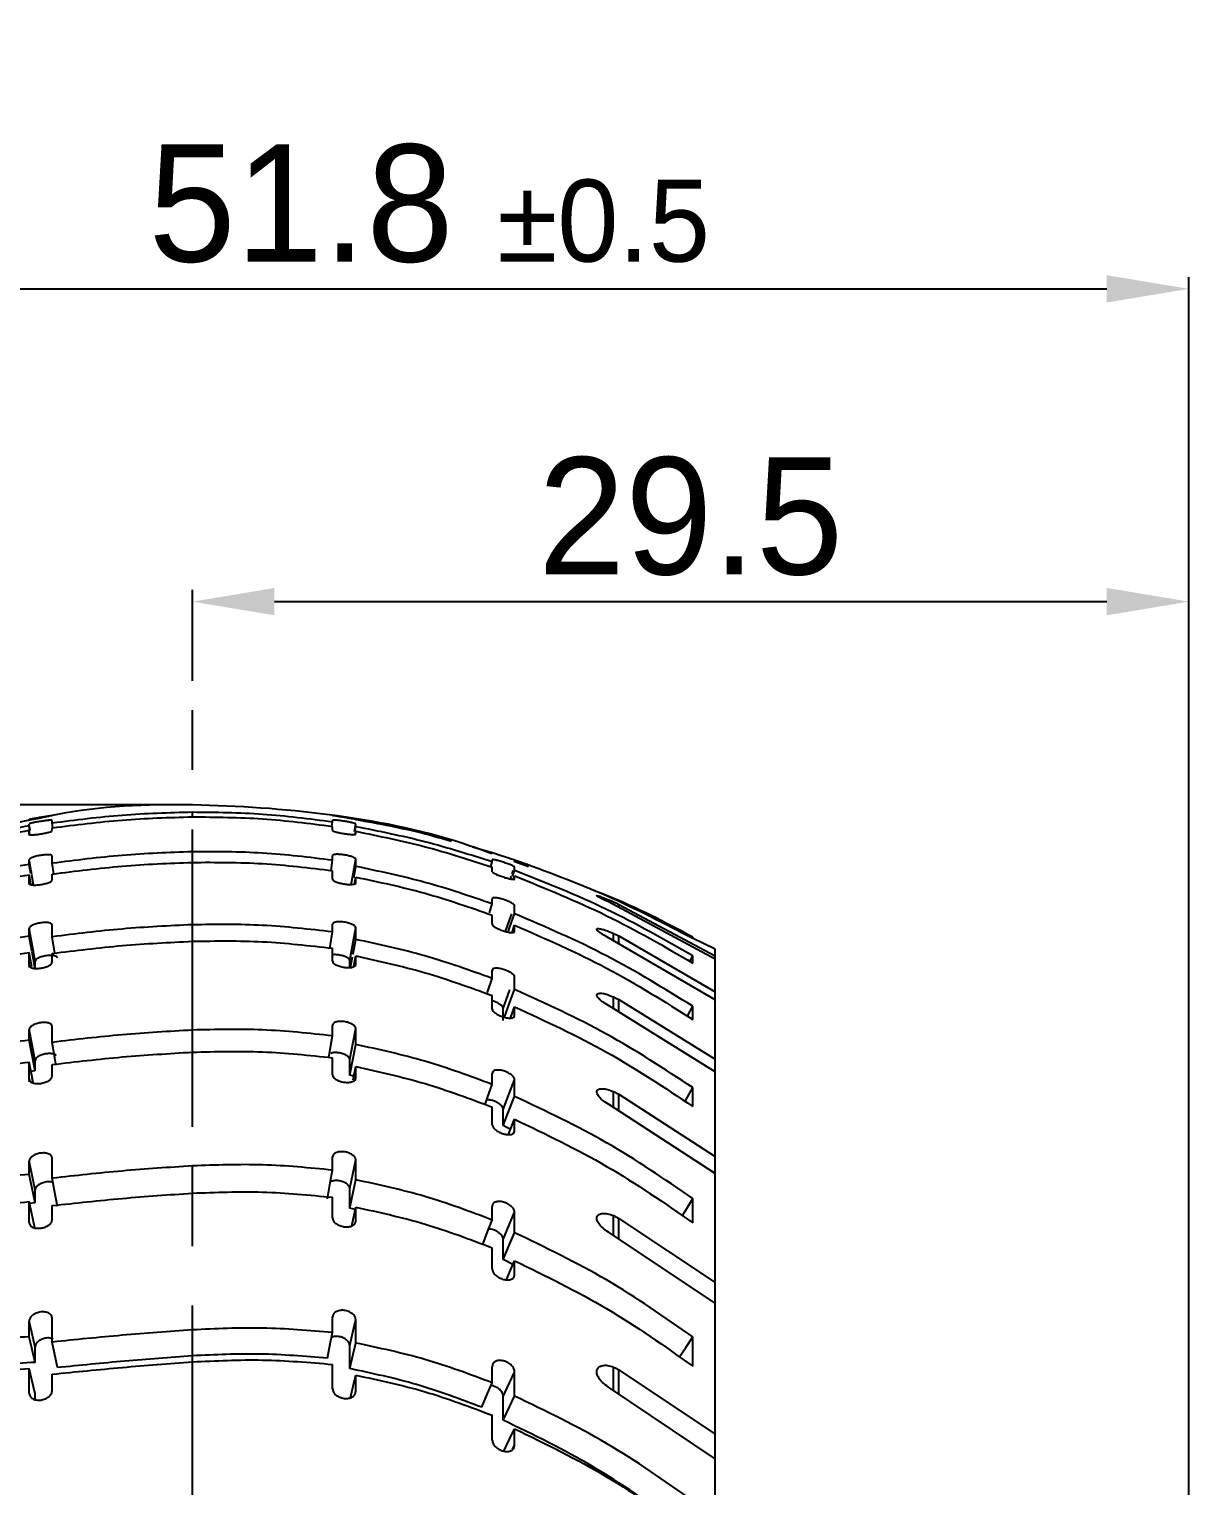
# Model space of a CAD drawing. Header units: millimetres. Extents: x 0 to 594, y 5 to 425.
# Drawn here: x 213.5 to 263, y 271.5 to 333.7 of the extents above; entities that cross this region are included whole.
import ezdxf

# ---------------------------------------------------------------- set-up
doc = ezdxf.new("R2010")
doc.units = ezdxf.units.MM
doc.header["$PDSIZE"] = -1
doc.linetypes.add('CENTERX2', pattern=[20.32, 12.7, -2.54, 2.54, -2.54])
doc.layers.add('중심선', color=1, linetype='CENTERX2')
doc.layers.add('치수', color=4, linetype='Continuous')
doc.styles.add('누리로봇 문자스타일_20230829', font='GOTHIC.TTF')
doc.dimstyles.new('A2기본 치수스타일', dxfattribs={"dimtxt": 4, "dimasz": 4, "dimexe": 0.5, "dimexo": 0.3, "dimgap": 1, "dimtad": 1, "dimtoh": 1, "dimdec": 1, "dimzin": 12, "dimdsep": 46, "dimtxsty": '누리로봇 문자스타일_20230829', "dimcen": 0.09, "dimclrd": 3, "dimclre": 3, "dimclrt": 3, "dimadec": 0, "dimazin": 3, "dimtm": 1e-09, "dimtfac": 1, "dimtdec": 1, "dimtofl": 0, "dimtmove": 0, "dimatfit": 3, "dimfxl": 1, "dimfrac": 2, "dimarcsym": 0})

# ---------------------------------------------------------------- blocks, each defined once
blk = doc.blocks.new('*D32')
at = {"layer": 'Defpoints', "color": 0}
for p in [(220.527, 300.572), (180.185, 129.273), (220.483, 129.273)]:
    blk.add_point(p, dxfattribs=at)
at = {"layer": '치수', "color": 3, "lineweight": -2}
for p, q in [((220.227, 300.572), (179.685, 300.572)), ((180.185, 297.072), (180.185, 132.773)), ((220.183, 129.273), (179.685, 129.273))]:
    blk.add_line(p, q, dxfattribs=at)
at = {"layer": '치수', "color": 3}
for points in [[(179.601, 297.072), (180.768, 297.072), (180.185, 300.572)], [(179.601, 132.773), (180.768, 132.773), (180.185, 129.273)]]:
    blk.add_solid(points, dxfattribs=at)
at = {"layer": '치수', "color": 3, "insert": (176.622, 214.922), "char_height": 5, "attachment_point": 5, "rotation": 90, "style": '누리로봇 문자스타일_20230829'}
blk.add_mtext('{\\fISOCPEUR|b0|i0|c0|p34;%%C}171', dxfattribs=at)
blk = doc.blocks.new('*D34')
at = {"layer": 'Defpoints', "color": 0}
for p in [(263, 322.593), (198.2, 294.422), (263, 239.622)]:
    blk.add_point(p, dxfattribs=at)
at = {"layer": '치수', "color": 3, "lineweight": -2}
for p, q in [((198.2, 294.722), (198.2, 323.093)), ((201.7, 322.593), (259.5, 322.593)), ((263, 239.922), (263, 323.093))]:
    blk.add_line(p, q, dxfattribs=at)
at = {"layer": '치수', "color": 3}
for points in [[(201.7, 323.176), (201.7, 322.01), (198.2, 322.593)], [(259.5, 323.176), (259.5, 322.01), (263, 322.593)]]:
    blk.add_solid(points, dxfattribs=at)
at = {"layer": '치수', "color": 3, "insert": (230.6, 326.219), "char_height": 5, "attachment_point": 5, "style": '누리로봇 문자스타일_20230829'}
blk.add_mtext('51.8 {\\H0.7x;%%P0.5}', dxfattribs=at)
blk = doc.blocks.new('*D35')
at = {"layer": 'Defpoints', "color": 0}
for p in [(263, 309.248), (220.5, 305.572), (263, 239.622)]:
    blk.add_point(p, dxfattribs=at)
at = {"layer": '치수', "color": 3, "lineweight": -2}
for p, q in [((220.5, 305.872), (220.5, 309.748)), ((263, 239.922), (263, 309.748)), ((224, 309.248), (259.5, 309.248))]:
    blk.add_line(p, q, dxfattribs=at)
at = {"layer": '치수', "color": 3}
for points in [[(224, 309.831), (224, 308.665), (220.5, 309.248)], [(259.5, 309.831), (259.5, 308.665), (263, 309.248)]]:
    blk.add_solid(points, dxfattribs=at)
at = {"layer": '치수', "color": 3, "insert": (241.75, 312.874), "char_height": 5, "attachment_point": 5, "style": '누리로봇 문자스타일_20230829'}
blk.add_mtext('29.5', dxfattribs=at)

msp = doc.modelspace()

# ---------------------------------------------------------------- linework, layer by layer
at = {"color": 8, "linetype": 'Continuous', "lineweight": 25}
for p, q in [((220.5, 300.066), (220.5, 300.26)), ((213.584, 299.478), (213.535, 299.758)), ((227.407, 299.434), (227.465, 299.765)), ((213.542, 299.285), (213.535, 299.32)), ((220.5, 298.124), (220.5, 298.576)), ((213.545, 297.17), (213.535, 297.225)), ((213.726, 297.159), (213.652, 297.58)), ((227.455, 297.195), (227.465, 297.25)), ((234.227, 297.378), (234.24, 297.413)), ((238.685, 296.197), (238.685, 296.331)), ((220.5, 294.759), (220.5, 295.461)), ((234.22, 295.126), (234.24, 295.181)), ((238.462, 294.782), (238.462, 295.093)), ((238.685, 294.652), (238.685, 294.984)), ((213.55, 293.643), (213.535, 293.723)), ((227.45, 293.682), (227.465, 293.76)), ((238.462, 291.881), (238.462, 292.381)), ((238.685, 291.743), (238.685, 292.268)), ((234.21, 291.496), (234.24, 291.576)), ((220.5, 290.027), (220.5, 290.968)), ((213.556, 288.766), (213.535, 288.871)), ((227.444, 288.818), (227.465, 288.921)), ((238.462, 287.664), (238.462, 288.343)), ((238.685, 287.519), (238.685, 288.229)), ((234.196, 286.55), (234.24, 286.66)), ((238.462, 282.201), (238.462, 283.05)), ((238.685, 282.053), (238.685, 282.935)), ((238.462, 275.588), (238.462, 276.59)), ((238.685, 275.439), (238.685, 276.478)), ((234.158, 273.081), (234.24, 273.249))]:
    msp.add_line(p, q, dxfattribs=at)
at = {"color": 7, "linetype": 'Continuous', "lineweight": 25}
for p, q in [((213.535, 299.97), (213.535, 299.947)), ((213.535, 299.681), (213.535, 299.758)), ((213.57, 299.482), (213.535, 299.681)), ((214.523, 299.795), (214.523, 299.915)), ((214.552, 299.598), (214.523, 299.795)), ((214.523, 299.477), (214.523, 299.595)), ((226.45, 299.663), (226.477, 299.846)), ((226.477, 299.846), (226.477, 299.922)), ((226.477, 299.489), (226.477, 299.66)), ((227.429, 299.439), (227.465, 299.647)), ((227.465, 299.97), (227.465, 299.956)), ((227.465, 299.647), (227.465, 299.765)), ((213.535, 299.32), (213.535, 299.492)), ((213.568, 299.305), (213.535, 299.492)), ((227.443, 299.322), (227.465, 299.449)), ((227.465, 299.332), (227.465, 299.449)), ((214.523, 298.083), (214.523, 298.397)), ((226.477, 298.212), (226.477, 298.417)), ((232.451, 298.78), (233.29, 298.547)), ((233.29, 298.545), (233.29, 298.549)), ((213.535, 298.038), (213.535, 298.244)), ((213.605, 297.642), (213.535, 298.038)), ((214.591, 297.632), (214.523, 298.083)), ((226.411, 297.774), (226.477, 298.212)), ((226.477, 297.403), (226.477, 297.767)), ((227.38, 297.475), (227.465, 297.952)), ((227.465, 297.952), (227.465, 298.264)), ((233.226, 297.939), (233.29, 298.141)), ((233.29, 298.141), (233.29, 298.234)), ((233.29, 297.723), (233.29, 297.92)), ((234.136, 297.63), (234.186, 297.776)), ((234.158, 297.542), (234.24, 297.781)), ((234.833, 297.938), (234.212, 298.158)), ((234.24, 298.238), (234.238, 298.234)), ((234.24, 298.234), (234.24, 298.238)), ((213.535, 297.225), (213.535, 297.591)), ((213.607, 297.189), (213.535, 297.591)), ((214.523, 297.378), (214.523, 297.625)), ((227.414, 297.213), (227.465, 297.496)), ((227.465, 297.25), (227.465, 297.496)), ((234.064, 297.418), (234.105, 297.538)), ((234.193, 297.411), (234.24, 297.548)), ((234.24, 297.413), (234.24, 297.548)), ((233.29, 296.351), (233.29, 296.573)), ((233.166, 295.972), (233.29, 296.351)), ((233.29, 295.483), (233.29, 295.873)), ((242.8, 294), (238.24, 296.435)), ((238.685, 296.331), (242.8, 294.143)), ((213.535, 294.972), (213.535, 295.305)), ((214.523, 294.949), (214.523, 295.451)), ((226.477, 295.153), (226.477, 295.484)), ((227.465, 294.836), (227.465, 295.337)), ((234.131, 295.134), (234.24, 295.444)), ((234.24, 295.181), (234.24, 295.444)), ((242.8, 292.255), (238.24, 294.911)), ((238.685, 294.984), (242.8, 292.598)), ((242.8, 294.422), (241.826, 294.896)), ((241.846, 294.886), (241.846, 294.932)), ((213.535, 293.723), (213.535, 294.275)), ((213.647, 293.668), (213.535, 294.275)), ((213.79, 293.581), (213.66, 294.289)), ((214.523, 293.869), (214.523, 294.24)), ((226.477, 293.907), (226.477, 294.457)), ((227.246, 293.642), (227.329, 294.097)), ((227.384, 293.697), (227.465, 294.13)), ((227.465, 293.76), (227.465, 294.13)), ((241.72, 293.899), (241.846, 294.137)), ((241.846, 293.83), (241.846, 294.137)), ((242.8, 294.143), (242.8, 294.422)), ((242.8, 294), (242.8, 294.143)), ((242.8, 292.598), (242.8, 294)), ((213.79, 293.581), (213.79, 293.908)), ((227.21, 293.638), (227.21, 293.94)), ((233.29, 293.169), (233.29, 293.516)), ((233.29, 291.865), (233.29, 292.441)), ((238.685, 292.268), (242.8, 289.723)), ((242.8, 292.255), (242.8, 292.598)), ((242.8, 289.723), (242.8, 292.255)), ((233.757, 291.376), (233.754, 291.893)), ((234.063, 291.482), (234.24, 291.963)), ((234.24, 291.576), (234.24, 291.963)), ((242.8, 289.186), (238.24, 292.019)), ((241.614, 291.561), (241.846, 291.985)), ((241.846, 291.423), (241.846, 291.985)), ((213.535, 290.537), (213.535, 290.99)), ((214.523, 290.445), (214.523, 291.128)), ((226.477, 290.721), (226.477, 291.172)), ((227.465, 290.353), (227.465, 291.035)), ((213.79, 289.223), (213.79, 289.668)), ((226.477, 289.058), (226.477, 289.786)), ((227.21, 289.042), (227.21, 289.712)), ((242.8, 289.186), (242.8, 289.723)), ((213.535, 288.871), (213.535, 289.601)), ((213.79, 289.223), (213.614, 289.202)), ((214.523, 289.009), (214.523, 289.498)), ((227.384, 289), (227.21, 289.042)), ((227.353, 288.843), (227.465, 289.409)), ((227.465, 288.921), (227.465, 289.409)), ((233.29, 288.647), (233.29, 289.114)), ((242.8, 285.568), (242.8, 289.186)), ((241.846, 287.708), (241.846, 288.516)), ((242.8, 284.847), (238.24, 287.808)), ((238.685, 288.229), (242.8, 285.568)), ((233.29, 286.931), (233.29, 287.682)), ((233.757, 286.89), (233.754, 287.583)), ((234.24, 286.66), (234.24, 287.163)), ((234.07, 286.732), (233.757, 286.891)), ((213.535, 284.808), (213.535, 285.374)), ((214.523, 284.649), (214.523, 285.5)), ((226.477, 284.992), (226.477, 285.556)), ((227.465, 284.58), (227.465, 285.429)), ((242.8, 284.847), (242.8, 285.568)), ((220.5, 283.943), (220.5, 285.174)), ((242.8, 280.204), (242.8, 284.847)), ((213.79, 283.594), (213.79, 284.149)), ((227.21, 283.369), (227.21, 284.204)), ((213.535, 282.755), (213.535, 283.649)), ((213.79, 283.594), (213.552, 283.572)), ((214.523, 282.881), (214.523, 283.48)), ((226.477, 282.942), (226.477, 283.834)), ((233.29, 282.864), (233.29, 283.442)), ((241.846, 282.747), (241.846, 283.787)), ((227.443, 283.312), (227.21, 283.369)), ((227.465, 282.815), (227.465, 283.413)), ((238.685, 282.935), (242.8, 280.204)), ((242.8, 279.312), (238.24, 282.35)), ((233.29, 280.765), (233.29, 281.679)), ((233.757, 281.173), (233.754, 282.03)), ((234.168, 280.961), (233.757, 281.174)), ((234.24, 280.516), (234.24, 281.128)), ((242.8, 279.312), (242.8, 280.204)), ((242.8, 273.724), (242.8, 279.312)), ((213.535, 277.884), (213.535, 278.552)), ((214.523, 277.659), (214.523, 278.665)), ((226.477, 278.064), (226.477, 278.731)), ((227.465, 277.614), (227.465, 278.618)), ((220.5, 277.069), (220.5, 278.177)), ((241.846, 276.625), (241.846, 277.879)), ((213.79, 276.789), (213.79, 277.446)), ((227.21, 276.525), (227.21, 277.511)), ((226.477, 275.661), (226.477, 276.704)), ((233.29, 275.919), (233.29, 276.598)), ((213.535, 275.478), (213.535, 276.522)), ((214.523, 275.591), (214.523, 276.289)), ((227.465, 275.548), (227.465, 276.245)), ((238.685, 276.478), (242.8, 273.724)), ((213.79, 275.207), (213.79, 275.451)), ((242.8, 272.675), (238.24, 275.738)), ((233.757, 274.323), (233.754, 275.329)), ((233.29, 273.472), (233.29, 274.533)), ((234.24, 273.249), (234.24, 273.959)), ((242.8, 272.675), (242.8, 273.724)), ((242.8, 266.237), (242.8, 272.675))]:
    msp.add_line(p, q, dxfattribs=at)
at = {"color": 8, "linetype": 'Continuous', "lineweight": 25, "flags": 128}
msp.add_lwpolyline([(227.275, 297.184), (227.353, 297.627), (227.465, 298.264)], dxfattribs=at)
at = {"color": 7, "linetype": 'Continuous', "lineweight": 25, "flags": 128}
for points in [[(233.855, 295.176), (234.024, 295.662), (234.117, 295.928)], [(233.965, 295.149), (234.027, 295.327), (234.24, 295.934)], [(213.79, 293.908), (213.647, 294.69), (213.535, 295.305)], [(227.21, 293.94), (227.353, 294.722), (227.465, 295.337)], [(213.655, 294.321), (213.647, 294.36), (213.535, 294.972)], [(214.633, 294.252), (214.619, 294.335), (214.523, 294.949)], [(226.373, 294.489), (226.381, 294.538), (226.477, 295.153)], [(227.348, 294.2), (227.353, 294.225), (227.465, 294.836)], [(233.069, 292.516), (233.091, 292.58), (233.29, 293.169)], [(233.754, 291.893), (234.024, 292.64), (234.044, 292.695)], [(233.808, 291.517), (234.027, 292.119), (234.24, 292.702)], [(213.79, 289.668), (213.647, 290.408), (213.535, 290.99)], [(227.21, 289.712), (227.353, 290.452), (227.465, 291.035)], [(213.79, 289.223), (213.647, 289.959), (213.535, 290.537)], [(214.678, 289.515), (214.619, 289.866), (214.523, 290.445)], [(226.324, 289.799), (226.381, 290.14), (226.477, 290.721)], [(227.21, 289.042), (227.353, 289.776), (227.465, 290.353)], [(213.71, 288.712), (213.647, 289.03), (213.535, 289.601)], [(232.982, 287.79), (233.091, 288.092), (233.29, 288.647)], [(233.754, 287.583), (234.024, 288.289), (234.237, 288.843)], [(241.506, 287.922), (241.538, 287.979), (241.846, 288.516)], [(233.757, 286.891), (234.027, 287.589), (234.24, 288.139)], [(233.984, 286.512), (234.027, 286.621), (234.24, 287.163)], [(213.79, 284.149), (213.647, 284.835), (213.535, 285.374)], [(227.21, 284.204), (227.353, 284.89), (227.465, 285.429)], [(213.79, 283.594), (213.647, 284.274), (213.535, 284.808)], [(226.258, 283.771), (226.381, 284.455), (226.477, 284.992)], [(214.742, 283.434), (214.619, 284.114), (214.523, 284.649)], [(227.21, 283.369), (227.353, 284.047), (227.465, 284.58)], [(213.773, 282.535), (213.647, 283.124), (213.535, 283.649)], [(241.391, 283.045), (241.538, 283.284), (241.846, 283.787)], [(227.294, 282.614), (227.353, 282.889), (227.465, 283.413)], [(232.884, 281.822), (233.091, 282.353), (233.29, 282.864)], [(233.754, 282.03), (234.024, 282.682), (234.237, 283.194)], [(233.757, 281.174), (234.027, 281.817), (234.24, 282.323)], [(233.892, 280.316), (234.027, 280.631), (234.24, 281.128)], [(213.79, 277.446), (213.647, 278.065), (213.535, 278.552)], [(227.21, 277.511), (227.353, 278.131), (227.465, 278.618)], [(213.79, 276.789), (213.647, 277.402), (213.535, 277.884)], [(226.258, 276.964), (226.381, 277.58), (226.477, 278.064)], [(241.265, 277.013), (241.538, 277.42), (241.846, 277.879)], [(214.742, 276.567), (214.619, 277.179), (214.523, 277.659)], [(227.21, 276.525), (227.353, 277.135), (227.465, 277.614)], [(213.79, 275.451), (213.647, 276.051), (213.535, 276.522)], [(227.236, 275.287), (227.353, 275.776), (227.465, 276.245)], [(233.754, 275.329), (234.024, 275.916), (234.237, 276.377)], [(232.837, 274.876), (233.091, 275.46), (233.29, 275.919)], [(233.757, 274.323), (234.027, 274.9), (234.24, 275.353)], [(233.781, 273.003), (234.027, 273.516), (234.24, 273.959)]]:
    msp.add_lwpolyline(points, dxfattribs=at)
at = {"color": 7, "linetype": 'Continuous', "lineweight": 25}
for points, knots in [([(233.27, 298.49), (232.861, 298.64), (230.622, 299.456), (226.333, 300.267), (220.513, 300.674), (216.363, 300.53), (214.25, 300.063), (214.04, 300.016)], [0, 0, 0, 0, 0.067021, 0.366885, 0.666858, 0.966831, 1, 1, 1, 1]), ([(220.5, 300.26), (219.502, 300.234), (217.505, 300.181), (215.517, 299.924), (214.523, 299.795)], [0, 0, 0, 0, 0.499999, 1, 1, 1, 1]), ([(226.477, 299.846), (225.483, 299.973), (223.495, 300.227), (221.498, 300.249), (220.5, 300.26)], [0, 0, 0, 0, 0.5000011, 1, 1, 1, 1]), ([(214.04, 300.016), (212.34, 299.689), (208.727, 298.992), (204.948, 297.722), (202.953, 296.737), (202.704, 296.614)], [0, 0, 0, 0, 0.43767, 0.929818, 1, 1, 1, 1]), ([(213.535, 299.681), (212.542, 299.501), (210.555, 299.141), (208.659, 298.609), (207.71, 298.343)], [0, 0, 0, 0, 0.499992, 1, 1, 1, 1]), ([(213.535, 299.97), (213.543, 299.972), (213.558, 299.975), (213.672, 299.995), (213.835, 300.023), (214.029, 300.054), (214.223, 300.085), (214.386, 300.11), (214.5, 300.126), (214.515, 300.128), (214.523, 300.128)], [0, 0, 0, 0, 0.1251959, 0.2499715, 0.3749789, 0.4999801, 0.6249717, 0.7499994, 0.8750485, 1, 1, 1, 1]), ([(214.523, 299.915), (214.515, 299.918), (214.5, 299.925), (214.387, 299.92), (214.225, 299.902), (214.031, 299.875), (213.836, 299.841), (213.672, 299.806), (213.558, 299.775), (213.543, 299.764), (213.535, 299.758)], [0, 0, 0, 0, 0.125159, 0.249993, 0.374987, 0.500049, 0.625129, 0.750034, 0.87501, 1, 1, 1, 1]), ([(214.523, 299.595), (215.517, 299.723), (217.505, 299.981), (219.502, 300.038), (220.5, 300.066)], [0, 0, 0, 0, 0.500001, 1, 1, 1, 1]), ([(220.5, 300.066), (221.498, 300.057), (223.495, 300.039), (225.483, 299.786), (226.477, 299.66)], [0, 0, 0, 0, 0.499999, 1, 1, 1, 1]), ([(226.477, 300.128), (226.485, 300.127), (226.5, 300.126), (226.614, 300.109), (226.777, 300.085), (226.971, 300.054), (227.165, 300.023), (227.328, 299.995), (227.442, 299.975), (227.457, 299.971), (227.465, 299.97)], [0, 0, 0, 0, 0.1251867, 0.249968, 0.3749671, 0.4999873, 0.6250047, 0.749998, 0.875036, 1, 1, 1, 1]), ([(227.465, 299.765), (227.457, 299.771), (227.442, 299.782), (227.328, 299.813), (227.163, 299.847), (226.969, 299.881), (226.775, 299.909), (226.613, 299.926), (226.499, 299.932), (226.485, 299.925), (226.477, 299.922)], [0, 0, 0, 0, 0.125228, 0.249942, 0.37494, 0.499918, 0.624855, 0.749966, 0.875073, 1, 1, 1, 1]), ([(227.465, 299.956), (228.46, 299.775), (229.848, 299.522), (231.176, 299.139), (231.552, 299.03)], [0, 0, 0, 0, 0.717127, 1, 1, 1, 1]), ([(233.29, 298.141), (232.34, 298.445), (230.44, 299.053), (228.456, 299.449), (227.465, 299.647)], [0, 0, 0, 0, 0.500007, 1, 1, 1, 1]), ([(207.71, 298.179), (208.659, 298.44), (210.557, 298.961), (212.543, 299.315), (213.535, 299.492)], [0, 0, 0, 0, 0.5000077, 1, 1, 1, 1]), ([(213.535, 299.32), (213.543, 299.313), (213.558, 299.299), (213.672, 299.297), (213.835, 299.31), (214.029, 299.336), (214.223, 299.372), (214.386, 299.411), (214.5, 299.449), (214.515, 299.467), (214.523, 299.477)], [0, 0, 0, 0, 0.125197, 0.24997, 0.374979, 0.49998, 0.62497, 0.749998, 0.875048, 1, 1, 1, 1]), ([(226.477, 299.489), (226.485, 299.48), (226.5, 299.462), (226.614, 299.424), (226.777, 299.385), (226.971, 299.349), (227.165, 299.323), (227.328, 299.31), (227.442, 299.312), (227.457, 299.325), (227.465, 299.332)], [0, 0, 0, 0, 0.125189, 0.24997, 0.374969, 0.499989, 0.625006, 0.75, 0.875036, 1, 1, 1, 1]), ([(227.465, 299.449), (228.457, 299.248), (230.441, 298.847), (232.34, 298.229), (233.29, 297.92)], [0, 0, 0, 0, 0.499993, 1, 1, 1, 1]), ([(214.523, 298.397), (214.515, 298.409), (214.5, 298.433), (214.387, 298.45), (214.225, 298.447), (214.031, 298.425), (213.836, 298.387), (213.672, 298.339), (213.558, 298.287), (213.543, 298.258), (213.535, 298.244)], [0, 0, 0, 0, 0.125161, 0.24999, 0.374986, 0.500047, 0.625127, 0.750033, 0.875009, 1, 1, 1, 1]), ([(220.5, 298.576), (219.502, 298.539), (217.505, 298.465), (215.517, 298.21), (214.523, 298.083)], [0, 0, 0, 0, 0.499999, 1, 1, 1, 1]), ([(226.477, 298.212), (225.483, 298.334), (223.495, 298.579), (221.498, 298.577), (220.5, 298.576)], [0, 0, 0, 0, 0.500001, 1, 1, 1, 1]), ([(227.465, 298.264), (227.457, 298.278), (227.442, 298.307), (227.328, 298.359), (227.163, 298.407), (226.969, 298.445), (226.775, 298.467), (226.613, 298.469), (226.499, 298.453), (226.485, 298.429), (226.477, 298.417)], [0, 0, 0, 0, 0.125229, 0.249941, 0.374938, 0.499916, 0.624852, 0.749963, 0.87507, 1, 1, 1, 1]), ([(233.29, 298.545), (233.297, 298.542), (233.311, 298.536), (233.421, 298.499), (233.577, 298.447), (233.764, 298.386), (233.951, 298.325), (234.108, 298.274), (234.218, 298.239), (234.232, 298.235), (234.24, 298.234)], [0, 0, 0, 0, 0.125164, 0.249986, 0.37498, 0.500034, 0.625108, 0.750022, 0.875009, 1, 1, 1, 1]), ([(213.535, 298.038), (212.542, 297.877), (210.555, 297.555), (208.659, 297.094), (207.71, 296.864)], [0, 0, 0, 0, 0.499992, 1, 1, 1, 1]), ([(214.523, 297.625), (215.517, 297.752), (217.505, 298.007), (219.502, 298.085), (220.5, 298.124)], [0, 0, 0, 0, 0.500001, 1, 1, 1, 1]), ([(220.5, 298.124), (221.498, 298.127), (223.495, 298.133), (225.483, 297.889), (226.477, 297.767)], [0, 0, 0, 0, 0.499999, 1, 1, 1, 1]), ([(233.29, 296.351), (232.34, 296.677), (230.44, 297.329), (228.456, 297.744), (227.465, 297.952)], [0, 0, 0, 0, 0.500007, 1, 1, 1, 1]), ([(234.237, 297.925), (234.234, 297.932), (234.228, 297.946), (234.121, 297.997), (233.957, 298.061), (233.761, 298.129), (233.565, 298.189), (233.405, 298.23), (233.298, 298.249), (233.292, 298.239), (233.29, 298.234)], [0, 0, 0, 0, 0.1252305, 0.2499332, 0.3749377, 0.4998792, 0.6247728, 0.7499463, 0.8749857, 1, 1, 1, 1]), ([(233.29, 297.723), (233.297, 297.711), (233.311, 297.688), (233.421, 297.63), (233.577, 297.564), (233.764, 297.498), (233.951, 297.442), (234.108, 297.406), (234.218, 297.393), (234.232, 297.406), (234.24, 297.413)], [0, 0, 0, 0, 0.1251641, 0.2499861, 0.3749811, 0.500035, 0.6251095, 0.7500239, 0.8750115, 1, 1, 1, 1]), ([(234.24, 297.781), (234.239, 297.809), (234.238, 297.861), (234.237, 297.905), (234.237, 297.925)], [0, 0, 0, 0, 0.559997, 1, 1, 1, 1]), ([(234.24, 298.237), (235.569, 297.75), (238.228, 296.775), (240.64, 295.516), (241.846, 294.886)], [0, 0, 0, 0, 0.499982, 1, 1, 1, 1]), ([(241.846, 294.137), (240.639, 294.823), (238.225, 296.195), (235.568, 297.252), (234.24, 297.781)], [0, 0, 0, 0, 0.500017, 1, 1, 1, 1]), ([(207.71, 296.442), (208.659, 296.666), (210.557, 297.116), (212.543, 297.432), (213.535, 297.591)], [0, 0, 0, 0, 0.500008, 1, 1, 1, 1]), ([(213.535, 297.225), (213.543, 297.21), (213.558, 297.179), (213.672, 297.156), (213.835, 297.154), (214.029, 297.174), (214.223, 297.214), (214.386, 297.266), (214.5, 297.326), (214.515, 297.361), (214.523, 297.378)], [0, 0, 0, 0, 0.1251961, 0.2499709, 0.3749776, 0.4999791, 0.6249702, 0.7499981, 0.8750466, 1, 1, 1, 1]), ([(226.477, 297.403), (226.485, 297.386), (226.5, 297.351), (226.614, 297.292), (226.777, 297.239), (226.971, 297.2), (227.165, 297.179), (227.328, 297.181), (227.442, 297.205), (227.457, 297.235), (227.465, 297.25)], [0, 0, 0, 0, 0.125186, 0.249967, 0.374966, 0.499986, 0.625003, 0.749997, 0.875035, 1, 1, 1, 1]), ([(227.465, 297.496), (228.457, 297.286), (230.441, 296.865), (232.34, 296.204), (233.29, 295.873)], [0, 0, 0, 0, 0.499993, 1, 1, 1, 1]), ([(234.24, 297.548), (235.569, 297.008), (238.228, 295.93), (240.64, 294.53), (241.846, 293.83)], [0, 0, 0, 0, 0.499982, 1, 1, 1, 1]), ([(234.237, 296.272), (234.234, 296.288), (234.228, 296.32), (234.121, 296.394), (233.957, 296.473), (233.761, 296.544), (233.565, 296.597), (233.405, 296.621), (233.298, 296.616), (233.292, 296.587), (233.29, 296.573)], [0, 0, 0, 0, 0.125233, 0.249934, 0.374938, 0.499879, 0.624771, 0.749944, 0.874981, 1, 1, 1, 1]), ([(241.846, 294.932), (240.654, 295.565), (239.294, 296.287), (237.796, 296.851), (237.61, 296.921)], [0, 0, 0, 0, 0.876394, 1, 1, 1, 1]), ([(238.24, 296.435), (238.15, 296.477), (238.005, 296.545), (237.846, 296.632), (237.753, 296.686), (237.743, 296.707), (237.78, 296.702), (237.832, 296.687), (237.906, 296.663), (238.024, 296.619), (238.212, 296.543), (238.375, 296.472), (238.462, 296.433)], [0, 0, 0, 0, 0.155041, 0.249329, 0.381928, 0.498572, 0.561181, 0.623565, 0.686223, 0.749654, 0.865576, 1, 1, 1, 1]), ([(234.24, 295.934), (234.239, 295.999), (234.238, 296.115), (234.237, 296.224), (234.237, 296.272)], [0, 0, 0, 0, 0.5599981, 1, 1, 1, 1]), ([(241.846, 291.985), (240.639, 292.73), (238.225, 294.221), (235.568, 295.363), (234.24, 295.934)], [0, 0, 0, 0, 0.500017, 1, 1, 1, 1]), ([(238.462, 296.433), (238.505, 296.414), (238.581, 296.38), (238.653, 296.346), (238.685, 296.331)], [0, 0, 0, 0, 0.558585, 1, 1, 1, 1]), ([(214.523, 295.451), (214.515, 295.472), (214.5, 295.512), (214.387, 295.55), (214.225, 295.563), (214.031, 295.547), (213.836, 295.506), (213.672, 295.445), (213.558, 295.372), (213.543, 295.327), (213.535, 295.305)], [0, 0, 0, 0, 0.1251602, 0.249992, 0.3749858, 0.5000483, 0.6251284, 0.7500354, 0.8750104, 1, 1, 1, 1]), ([(220.5, 295.461), (219.502, 295.414), (217.505, 295.318), (215.517, 295.072), (214.523, 294.949)], [0, 0, 0, 0, 0.499999, 1, 1, 1, 1]), ([(226.477, 295.153), (225.483, 295.268), (223.495, 295.499), (221.498, 295.474), (220.5, 295.461)], [0, 0, 0, 0, 0.5000011, 1, 1, 1, 1]), ([(227.465, 295.337), (227.457, 295.36), (227.442, 295.405), (227.328, 295.477), (227.163, 295.538), (226.969, 295.579), (226.775, 295.595), (226.613, 295.582), (226.499, 295.545), (226.485, 295.504), (226.477, 295.484)], [0, 0, 0, 0, 0.12523, 0.249942, 0.374941, 0.499917, 0.624855, 0.749967, 0.875071, 1, 1, 1, 1]), ([(233.29, 295.483), (233.297, 295.463), (233.311, 295.424), (233.421, 295.345), (233.577, 295.266), (233.764, 295.196), (233.951, 295.147), (234.108, 295.126), (234.218, 295.136), (234.232, 295.166), (234.24, 295.181)], [0, 0, 0, 0, 0.1251633, 0.2499853, 0.3749785, 0.5000326, 0.6251064, 0.7500201, 0.8750078, 1, 1, 1, 1]), ([(234.24, 295.444), (235.569, 294.862), (238.228, 293.699), (240.64, 292.182), (241.846, 291.423)], [0, 0, 0, 0, 0.499982, 1, 1, 1, 1]), ([(238.24, 294.911), (238.15, 294.96), (238.005, 295.037), (237.846, 295.15), (237.753, 295.232), (237.743, 295.282), (237.78, 295.299), (237.832, 295.301), (237.906, 295.29), (238.024, 295.262), (238.212, 295.2), (238.375, 295.13), (238.462, 295.093)], [0, 0, 0, 0, 0.155041, 0.249328, 0.381927, 0.498573, 0.561182, 0.623565, 0.686223, 0.749654, 0.865577, 1, 1, 1, 1]), ([(213.535, 294.972), (212.542, 294.833), (210.555, 294.554), (208.659, 294.174), (207.71, 293.983)], [0, 0, 0, 0, 0.4999919, 1, 1, 1, 1]), ([(214.523, 294.24), (215.517, 294.363), (217.505, 294.61), (219.502, 294.709), (220.5, 294.759)], [0, 0, 0, 0, 0.500001, 1, 1, 1, 1]), ([(220.5, 294.759), (221.498, 294.773), (223.495, 294.803), (225.483, 294.572), (226.477, 294.457)], [0, 0, 0, 0, 0.499999, 1, 1, 1, 1]), ([(233.29, 293.169), (232.34, 293.511), (230.44, 294.196), (228.456, 294.623), (227.465, 294.836)], [0, 0, 0, 0, 0.500007, 1, 1, 1, 1]), ([(238.462, 295.093), (238.505, 295.073), (238.581, 295.038), (238.653, 295.001), (238.685, 294.984)], [0, 0, 0, 0, 0.558584, 1, 1, 1, 1]), ([(207.71, 293.309), (208.659, 293.494), (210.557, 293.864), (212.543, 294.138), (213.535, 294.275)], [0, 0, 0, 0, 0.500008, 1, 1, 1, 1]), ([(214.742, 294.049), (214.735, 294.069), (214.721, 294.109), (214.612, 294.146), (214.455, 294.159), (214.299, 294.147), (214.174, 294.124), (214.054, 294.094), (213.921, 294.044), (213.812, 293.974), (213.797, 293.93), (213.79, 293.908)], [0, 0, 0, 0, 0.126163, 0.251369, 0.375844, 0.499743, 0.562285, 0.624276, 0.748649, 0.873998, 1, 1, 1, 1]), ([(227.21, 293.94), (227.203, 293.962), (227.188, 294.006), (227.096, 294.065), (226.999, 294.106), (226.916, 294.133), (226.826, 294.156), (226.702, 294.178), (226.583, 294.191), (226.517, 294.184), (226.5, 294.182)], [0, 0, 0, 0, 0.189804, 0.377872, 0.472466, 0.565942, 0.659178, 0.753021, 0.939119, 1, 1, 1, 1]), ([(227.465, 294.13), (228.457, 293.914), (230.441, 293.482), (232.34, 292.788), (233.29, 292.441)], [0, 0, 0, 0, 0.499993, 1, 1, 1, 1]), ([(213.535, 293.723), (213.543, 293.699), (213.558, 293.652), (213.672, 293.607), (213.835, 293.59), (214.029, 293.604), (214.223, 293.648), (214.386, 293.713), (214.5, 293.792), (214.515, 293.843), (214.523, 293.869)], [0, 0, 0, 0, 0.125197, 0.249971, 0.374979, 0.49998, 0.624971, 0.749997, 0.875045, 1, 1, 1, 1]), ([(226.477, 293.907), (226.485, 293.881), (226.5, 293.83), (226.614, 293.751), (226.777, 293.686), (226.971, 293.642), (227.165, 293.628), (227.328, 293.645), (227.442, 293.69), (227.457, 293.737), (227.465, 293.76)], [0, 0, 0, 0, 0.125187, 0.249967, 0.374967, 0.499987, 0.625004, 0.749999, 0.875034, 1, 1, 1, 1]), ([(234.237, 293.228), (234.234, 293.252), (234.228, 293.301), (234.121, 293.397), (233.957, 293.488), (233.761, 293.563), (233.565, 293.607), (233.405, 293.614), (233.298, 293.584), (233.292, 293.539), (233.29, 293.516)], [0, 0, 0, 0, 0.125232, 0.249934, 0.374938, 0.499879, 0.624772, 0.749944, 0.874982, 1, 1, 1, 1]), ([(234.24, 292.702), (234.239, 292.802), (234.238, 292.98), (234.237, 293.152), (234.237, 293.228)], [0, 0, 0, 0, 0.559999, 1, 1, 1, 1]), ([(233.754, 291.893), (233.755, 291.904), (233.756, 291.927), (233.733, 291.968), (233.693, 292.012), (233.635, 292.058), (233.563, 292.103), (233.48, 292.146), (233.389, 292.183), (233.324, 292.207), (233.291, 292.216), (233.29, 292.216)], [0, 0, 0, 0, 0.126341, 0.250894, 0.374915, 0.499905, 0.62473, 0.74803, 0.871039, 0.994911, 1, 1, 1, 1]), ([(241.846, 288.516), (240.639, 289.307), (238.225, 290.889), (235.568, 292.098), (234.24, 292.702)], [0, 0, 0, 0, 0.500017, 1, 1, 1, 1]), ([(238.24, 292.019), (238.15, 292.073), (238.005, 292.158), (237.846, 292.295), (237.753, 292.405), (237.743, 292.483), (237.78, 292.521), (237.832, 292.538), (237.906, 292.543), (238.024, 292.53), (238.212, 292.484), (238.375, 292.417), (238.462, 292.381)], [0, 0, 0, 0, 0.15504, 0.249327, 0.381927, 0.498572, 0.561182, 0.623564, 0.686224, 0.749654, 0.865577, 1, 1, 1, 1]), ([(238.462, 292.381), (238.505, 292.361), (238.581, 292.326), (238.653, 292.286), (238.685, 292.268)], [0, 0, 0, 0, 0.558583, 1, 1, 1, 1]), ([(233.29, 291.865), (233.297, 291.838), (233.311, 291.782), (233.421, 291.684), (233.577, 291.594), (233.764, 291.521), (233.951, 291.479), (234.108, 291.475), (234.218, 291.506), (234.232, 291.553), (234.24, 291.576)], [0, 0, 0, 0, 0.125161, 0.249984, 0.374979, 0.500034, 0.625109, 0.750021, 0.875009, 1, 1, 1, 1]), ([(234.24, 291.963), (235.569, 291.348), (238.228, 290.12), (240.64, 288.512), (241.846, 287.708)], [0, 0, 0, 0, 0.499982, 1, 1, 1, 1]), ([(214.523, 291.128), (214.515, 291.156), (214.5, 291.212), (214.387, 291.271), (214.225, 291.299), (214.031, 291.29), (213.836, 291.245), (213.672, 291.172), (213.558, 291.081), (213.543, 291.02), (213.535, 290.99)], [0, 0, 0, 0, 0.125162, 0.249993, 0.374986, 0.500048, 0.625128, 0.750034, 0.87501, 1, 1, 1, 1]), ([(220.5, 290.968), (219.502, 290.911), (217.505, 290.796), (215.517, 290.562), (214.523, 290.445)], [0, 0, 0, 0, 0.4999991, 1, 1, 1, 1]), ([(226.477, 290.721), (225.483, 290.828), (223.495, 291.041), (221.498, 290.992), (220.5, 290.968)], [0, 0, 0, 0, 0.500001, 1, 1, 1, 1]), ([(227.465, 291.035), (227.457, 291.065), (227.442, 291.126), (227.328, 291.217), (227.163, 291.29), (226.969, 291.334), (226.775, 291.343), (226.613, 291.316), (226.499, 291.257), (226.485, 291.2), (226.477, 291.172)], [0, 0, 0, 0, 0.125228, 0.24994, 0.374939, 0.499916, 0.624855, 0.749966, 0.87507, 1, 1, 1, 1]), ([(213.535, 290.537), (212.542, 290.422), (210.555, 290.191), (208.659, 289.897), (207.71, 289.75)], [0, 0, 0, 0, 0.4999923, 1, 1, 1, 1]), ([(233.29, 288.647), (232.34, 289), (230.44, 289.706), (228.456, 290.138), (227.465, 290.353)], [0, 0, 0, 0, 0.500007, 1, 1, 1, 1]), ([(214.698, 289.884), (214.67, 289.903), (214.612, 289.944), (214.454, 289.969), (214.299, 289.963), (214.174, 289.94), (214.054, 289.906), (213.921, 289.846), (213.812, 289.757), (213.797, 289.698), (213.79, 289.668)], [0, 0, 0, 0, 0.134429, 0.278347, 0.4216, 0.493912, 0.565587, 0.709386, 0.854319, 1, 1, 1, 1]), ([(214.523, 289.498), (215.517, 289.615), (217.505, 289.85), (219.502, 289.968), (220.5, 290.027)], [0, 0, 0, 0, 0.500001, 1, 1, 1, 1]), ([(220.5, 290.027), (221.498, 290.053), (223.495, 290.106), (225.483, 289.893), (226.477, 289.786)], [0, 0, 0, 0, 0.499999, 1, 1, 1, 1]), ([(227.21, 289.712), (227.203, 289.741), (227.188, 289.801), (227.096, 289.875), (226.999, 289.926), (226.916, 289.958), (226.826, 289.983), (226.702, 290.006), (226.543, 290.014), (226.445, 289.992), (226.397, 289.98)], [0, 0, 0, 0, 0.168499, 0.335458, 0.419431, 0.502416, 0.585186, 0.668495, 0.833704, 1, 1, 1, 1]), ([(207.71, 288.835), (208.659, 288.977), (210.557, 289.262), (212.543, 289.488), (213.535, 289.601)], [0, 0, 0, 0, 0.500008, 1, 1, 1, 1]), ([(226.477, 289.058), (226.485, 289.025), (226.5, 288.959), (226.614, 288.861), (226.777, 288.784), (226.971, 288.738), (227.165, 288.73), (227.328, 288.762), (227.442, 288.827), (227.457, 288.89), (227.465, 288.921)], [0, 0, 0, 0, 0.125187, 0.249968, 0.374967, 0.499987, 0.625005, 0.749998, 0.875036, 1, 1, 1, 1]), ([(227.465, 289.409), (228.457, 289.191), (230.441, 288.754), (232.34, 288.04), (233.29, 287.682)], [0, 0, 0, 0, 0.499993, 1, 1, 1, 1]), ([(234.237, 288.843), (234.234, 288.876), (234.228, 288.942), (234.121, 289.057), (233.957, 289.16), (233.761, 289.236), (233.565, 289.271), (233.405, 289.26), (233.298, 289.207), (233.292, 289.145), (233.29, 289.114)], [0, 0, 0, 0, 0.125234, 0.249936, 0.37494, 0.499881, 0.624773, 0.749948, 0.874983, 1, 1, 1, 1]), ([(213.535, 288.871), (213.543, 288.84), (213.558, 288.778), (213.672, 288.712), (213.835, 288.68), (214.029, 288.688), (214.223, 288.734), (214.386, 288.811), (214.5, 288.909), (214.515, 288.976), (214.523, 289.009)], [0, 0, 0, 0, 0.125196, 0.24997, 0.374978, 0.499979, 0.62497, 0.749998, 0.875045, 1, 1, 1, 1]), ([(234.24, 288.139), (234.239, 288.272), (234.238, 288.51), (234.237, 288.741), (234.237, 288.843)], [0, 0, 0, 0, 0.559998, 1, 1, 1, 1]), ([(238.24, 287.808), (238.15, 287.866), (238.005, 287.958), (237.846, 288.116), (237.753, 288.251), (237.743, 288.356), (237.78, 288.415), (237.832, 288.448), (237.906, 288.467), (238.024, 288.471), (238.212, 288.44), (238.375, 288.377), (238.462, 288.343)], [0, 0, 0, 0, 0.1550411, 0.2493285, 0.3819268, 0.4985727, 0.5611825, 0.6235639, 0.6862234, 0.749653, 0.8655768, 1, 1, 1, 1]), ([(233.754, 287.583), (233.755, 287.599), (233.756, 287.63), (233.733, 287.682), (233.693, 287.736), (233.635, 287.791), (233.563, 287.843), (233.48, 287.89), (233.389, 287.93), (233.293, 287.962), (233.199, 287.984), (233.117, 287.995), (233.073, 287.994), (233.055, 287.993)], [0, 0, 0, 0, 0.095376, 0.189392, 0.283014, 0.377363, 0.471589, 0.564664, 0.657518, 0.751027, 0.844491, 0.937303, 1, 1, 1, 1]), ([(241.846, 283.787), (240.639, 284.61), (238.225, 286.258), (235.568, 287.512), (234.24, 288.139)], [0, 0, 0, 0, 0.500017, 1, 1, 1, 1]), ([(238.462, 288.343), (238.505, 288.324), (238.581, 288.289), (238.653, 288.247), (238.685, 288.229)], [0, 0, 0, 0, 0.558574, 1, 1, 1, 1]), ([(234.24, 287.163), (235.569, 286.527), (238.228, 285.254), (240.64, 283.583), (241.846, 282.747)], [0, 0, 0, 0, 0.499982, 1, 1, 1, 1]), ([(233.29, 286.931), (233.297, 286.896), (233.311, 286.825), (233.421, 286.71), (233.577, 286.609), (233.764, 286.536), (233.951, 286.502), (234.108, 286.513), (234.218, 286.566), (234.232, 286.629), (234.24, 286.66)], [0, 0, 0, 0, 0.125161, 0.249985, 0.374979, 0.500033, 0.625109, 0.750021, 0.875008, 1, 1, 1, 1]), ([(214.523, 285.5), (214.515, 285.536), (214.5, 285.607), (214.387, 285.686), (214.225, 285.728), (214.031, 285.726), (213.836, 285.679), (213.672, 285.595), (213.558, 285.487), (213.543, 285.411), (213.535, 285.374)], [0, 0, 0, 0, 0.125161, 0.249994, 0.374987, 0.500049, 0.625129, 0.750034, 0.875009, 1, 1, 1, 1]), ([(227.465, 285.429), (227.457, 285.467), (227.442, 285.542), (227.328, 285.651), (227.163, 285.735), (226.969, 285.781), (226.775, 285.783), (226.613, 285.742), (226.499, 285.663), (226.485, 285.592), (226.477, 285.556)], [0, 0, 0, 0, 0.125227, 0.24994, 0.374938, 0.499916, 0.624853, 0.749965, 0.875071, 1, 1, 1, 1]), ([(213.535, 284.808), (212.542, 284.719), (210.555, 284.54), (208.659, 284.337), (207.71, 284.235)], [0, 0, 0, 0, 0.499992, 1, 1, 1, 1]), ([(220.5, 285.174), (219.502, 285.108), (217.505, 284.976), (215.517, 284.758), (214.523, 284.649)], [0, 0, 0, 0, 0.499999, 1, 1, 1, 1]), ([(226.477, 284.992), (225.483, 285.088), (223.495, 285.281), (221.498, 285.209), (220.5, 285.174)], [0, 0, 0, 0, 0.500001, 1, 1, 1, 1]), ([(214.557, 284.46), (214.523, 284.471), (214.439, 284.498), (214.298, 284.494), (214.174, 284.471), (214.054, 284.435), (213.921, 284.366), (213.812, 284.26), (213.797, 284.186), (213.79, 284.149)], [0, 0, 0, 0, 0.122211, 0.296457, 0.384415, 0.471598, 0.646509, 0.822798, 1, 1, 1, 1]), ([(220.5, 284.01), (221.498, 284.048), (223.495, 284.123), (225.483, 283.931), (226.477, 283.834)], [0, 0, 0, 0, 0.499999, 1, 1, 1, 1]), ([(227.21, 284.204), (227.203, 284.241), (227.188, 284.315), (227.096, 284.404), (226.999, 284.462), (226.916, 284.498), (226.826, 284.526), (226.702, 284.548), (226.543, 284.552), (226.445, 284.519), (226.397, 284.503)], [0, 0, 0, 0, 0.168497, 0.335455, 0.41943, 0.502414, 0.585185, 0.668493, 0.833703, 1, 1, 1, 1]), ([(233.29, 282.864), (232.34, 283.222), (230.44, 283.937), (228.456, 284.365), (227.465, 284.58)], [0, 0, 0, 0, 0.500007, 1, 1, 1, 1]), ([(207.71, 283.097), (208.659, 283.194), (210.557, 283.387), (212.543, 283.562), (213.535, 283.649)], [0, 0, 0, 0, 0.5000076, 1, 1, 1, 1]), ([(214.523, 283.48), (215.517, 283.589), (217.505, 283.808), (219.502, 283.943), (220.5, 284.01)], [0, 0, 0, 0, 0.500001, 1, 1, 1, 1]), ([(234.237, 283.194), (234.234, 283.235), (234.228, 283.315), (234.121, 283.448), (233.957, 283.561), (233.761, 283.637), (233.565, 283.663), (233.405, 283.635), (233.298, 283.559), (233.292, 283.481), (233.29, 283.442)], [0, 0, 0, 0, 0.125231, 0.249933, 0.374938, 0.499879, 0.624772, 0.749945, 0.874983, 1, 1, 1, 1]), ([(213.535, 282.755), (213.543, 282.717), (213.558, 282.64), (213.672, 282.554), (213.835, 282.509), (214.029, 282.51), (214.223, 282.558), (214.386, 282.646), (214.5, 282.76), (214.515, 282.841), (214.523, 282.881)], [0, 0, 0, 0, 0.125197, 0.249971, 0.374977, 0.499979, 0.62497, 0.749998, 0.875045, 1, 1, 1, 1]), ([(226.477, 282.942), (226.485, 282.901), (226.5, 282.821), (226.614, 282.706), (226.777, 282.619), (226.971, 282.571), (227.165, 282.569), (227.328, 282.615), (227.442, 282.7), (227.457, 282.777), (227.465, 282.815)], [0, 0, 0, 0, 0.125186, 0.249968, 0.374967, 0.499987, 0.625004, 0.749999, 0.875035, 1, 1, 1, 1]), ([(227.465, 283.413), (228.457, 283.196), (230.441, 282.763), (232.34, 282.04), (233.29, 281.679)], [0, 0, 0, 0, 0.499993, 1, 1, 1, 1]), ([(234.24, 282.323), (234.239, 282.487), (234.238, 282.78), (234.237, 283.068), (234.237, 283.194)], [0, 0, 0, 0, 0.559997, 1, 1, 1, 1]), ([(238.24, 282.35), (238.15, 282.41), (238.005, 282.508), (237.846, 282.685), (237.753, 282.843), (237.743, 282.973), (237.78, 283.052), (237.832, 283.1), (237.906, 283.133), (238.024, 283.153), (238.212, 283.139), (238.375, 283.081), (238.462, 283.05)], [0, 0, 0, 0, 0.15504, 0.249328, 0.381927, 0.498572, 0.561182, 0.623564, 0.686223, 0.749655, 0.865577, 1, 1, 1, 1]), ([(238.462, 283.05), (238.505, 283.031), (238.581, 282.997), (238.653, 282.954), (238.685, 282.935)], [0, 0, 0, 0, 0.558585, 1, 1, 1, 1]), ([(233.754, 282.03), (233.755, 282.05), (233.756, 282.088), (233.733, 282.151), (233.693, 282.215), (233.635, 282.277), (233.563, 282.335), (233.48, 282.386), (233.389, 282.427), (233.294, 282.458), (233.208, 282.475), (233.159, 282.477), (233.139, 282.478)], [0, 0, 0, 0, 0.105167, 0.208841, 0.312075, 0.416114, 0.520015, 0.62265, 0.725039, 0.82815, 0.931212, 1, 1, 1, 1]), ([(241.846, 277.879), (240.639, 278.722), (238.225, 280.407), (235.568, 281.684), (234.24, 282.323)], [0, 0, 0, 0, 0.500017, 1, 1, 1, 1]), ([(234.24, 281.128), (235.569, 280.48), (238.228, 279.185), (240.64, 277.479), (241.846, 276.625)], [0, 0, 0, 0, 0.499982, 1, 1, 1, 1]), ([(233.29, 280.765), (233.297, 280.722), (233.311, 280.638), (233.421, 280.508), (233.577, 280.398), (233.764, 280.325), (233.951, 280.3), (234.108, 280.327), (234.218, 280.4), (234.232, 280.477), (234.24, 280.516)], [0, 0, 0, 0, 0.125163, 0.249986, 0.37498, 0.500035, 0.62511, 0.750023, 0.87501, 1, 1, 1, 1]), ([(214.523, 278.665), (214.515, 278.707), (214.5, 278.792), (214.387, 278.89), (214.225, 278.945), (214.031, 278.95), (213.836, 278.902), (213.672, 278.809), (213.558, 278.685), (213.543, 278.596), (213.535, 278.552)], [0, 0, 0, 0, 0.125162, 0.249993, 0.374987, 0.500048, 0.625128, 0.750034, 0.875008, 1, 1, 1, 1]), ([(227.465, 278.618), (227.457, 278.662), (227.442, 278.751), (227.328, 278.875), (227.163, 278.968), (226.969, 279.016), (226.775, 279.011), (226.613, 278.956), (226.499, 278.858), (226.485, 278.773), (226.477, 278.731)], [0, 0, 0, 0, 0.125229, 0.249941, 0.374939, 0.499917, 0.624854, 0.749965, 0.875071, 1, 1, 1, 1]), ([(213.535, 277.884), (212.542, 277.822), (210.555, 277.697), (208.659, 277.589), (207.71, 277.535)], [0, 0, 0, 0, 0.499992, 1, 1, 1, 1]), ([(214.557, 277.785), (214.523, 277.8), (214.44, 277.835), (214.298, 277.835), (214.174, 277.813), (214.054, 277.774), (213.921, 277.698), (213.812, 277.576), (213.797, 277.489), (213.79, 277.446)], [0, 0, 0, 0, 0.122442, 0.296643, 0.384577, 0.471737, 0.646602, 0.822844, 1, 1, 1, 1]), ([(220.5, 278.177), (219.502, 278.104), (217.505, 277.958), (215.517, 277.759), (214.523, 277.659)], [0, 0, 0, 0, 0.4999992, 1, 1, 1, 1]), ([(226.477, 278.064), (225.483, 278.148), (223.495, 278.317), (221.498, 278.224), (220.5, 278.177)], [0, 0, 0, 0, 0.500001, 1, 1, 1, 1]), ([(227.21, 277.511), (227.203, 277.555), (227.188, 277.641), (227.096, 277.743), (226.999, 277.809), (226.916, 277.849), (226.826, 277.877), (226.702, 277.9), (226.543, 277.898), (226.445, 277.855), (226.397, 277.834)], [0, 0, 0, 0, 0.168496, 0.335455, 0.41943, 0.502414, 0.585185, 0.668493, 0.833702, 1, 1, 1, 1]), ([(233.29, 275.919), (232.34, 276.275), (230.44, 276.986), (228.456, 277.405), (227.465, 277.614)], [0, 0, 0, 0, 0.500007, 1, 1, 1, 1]), ([(213.79, 276.789), (212.831, 276.731), (210.911, 276.614), (209.08, 276.514), (208.163, 276.464)], [0, 0, 0, 0, 0.499449, 1, 1, 1, 1]), ([(214.523, 276.289), (215.517, 276.388), (217.505, 276.588), (219.502, 276.737), (220.5, 276.812)], [0, 0, 0, 0, 0.500001, 1, 1, 1, 1]), ([(220.5, 277.069), (219.539, 276.998), (217.615, 276.854), (215.7, 276.663), (214.742, 276.567)], [0, 0, 0, 0, 0.4998726, 1, 1, 1, 1]), ([(226.258, 276.964), (225.3, 277.045), (223.385, 277.207), (221.461, 277.115), (220.5, 277.069)], [0, 0, 0, 0, 0.5001272, 1, 1, 1, 1]), ([(220.5, 276.812), (221.498, 276.86), (223.495, 276.956), (225.483, 276.788), (226.477, 276.704)], [0, 0, 0, 0, 0.499999, 1, 1, 1, 1]), ([(234.237, 276.377), (234.234, 276.424), (234.228, 276.519), (234.121, 276.668), (233.957, 276.788), (233.761, 276.863), (233.565, 276.879), (233.405, 276.834), (233.298, 276.737), (233.292, 276.645), (233.29, 276.598)], [0, 0, 0, 0, 0.1252314, 0.2499333, 0.3749385, 0.4998783, 0.6247709, 0.7499453, 0.8749818, 1, 1, 1, 1]), ([(238.24, 275.738), (238.15, 275.8), (238.005, 275.902), (237.846, 276.094), (237.753, 276.272), (237.743, 276.425), (237.78, 276.523), (237.832, 276.585), (237.906, 276.632), (238.024, 276.667), (238.212, 276.671), (238.375, 276.618), (238.462, 276.59)], [0, 0, 0, 0, 0.15504, 0.249328, 0.381927, 0.498572, 0.561181, 0.623564, 0.686224, 0.749654, 0.865577, 1, 1, 1, 1]), ([(238.462, 276.59), (238.505, 276.572), (238.581, 276.54), (238.653, 276.497), (238.685, 276.478)], [0, 0, 0, 0, 0.558586, 1, 1, 1, 1]), ([(207.71, 276.192), (208.659, 276.242), (210.557, 276.341), (212.543, 276.462), (213.535, 276.522)], [0, 0, 0, 0, 0.500008, 1, 1, 1, 1]), ([(232.837, 274.876), (231.919, 275.222), (230.084, 275.914), (228.167, 276.321), (227.21, 276.525)], [0, 0, 0, 0, 0.500535, 1, 1, 1, 1]), ([(227.465, 276.245), (228.457, 276.034), (230.441, 275.612), (232.34, 274.893), (233.29, 274.533)], [0, 0, 0, 0, 0.499993, 1, 1, 1, 1]), ([(234.24, 275.353), (234.239, 275.546), (234.238, 275.889), (234.237, 276.228), (234.237, 276.377)], [0, 0, 0, 0, 0.559998, 1, 1, 1, 1]), ([(213.535, 275.478), (213.543, 275.433), (213.558, 275.343), (213.672, 275.239), (213.835, 275.18), (214.029, 275.175), (214.223, 275.225), (214.386, 275.321), (214.5, 275.451), (214.515, 275.544), (214.523, 275.591)], [0, 0, 0, 0, 0.125196, 0.24997, 0.374978, 0.499979, 0.62497, 0.749998, 0.875047, 1, 1, 1, 1]), ([(226.477, 275.661), (226.485, 275.614), (226.5, 275.521), (226.614, 275.391), (226.777, 275.295), (226.971, 275.246), (227.165, 275.251), (227.328, 275.31), (227.442, 275.413), (227.457, 275.503), (227.465, 275.548)], [0, 0, 0, 0, 0.125186, 0.249968, 0.374967, 0.499987, 0.625004, 0.749998, 0.875035, 1, 1, 1, 1]), ([(233.754, 275.329), (233.755, 275.352), (233.756, 275.398), (233.733, 275.47), (233.693, 275.542), (233.635, 275.611), (233.563, 275.674), (233.48, 275.727), (233.389, 275.769), (233.307, 275.795), (233.258, 275.802), (233.24, 275.804)], [0, 0, 0, 0, 0.118594, 0.23551, 0.351927, 0.469254, 0.586423, 0.702165, 0.81763, 0.933907, 1, 1, 1, 1]), ([(241.846, 270.895), (240.639, 271.741), (238.225, 273.435), (235.568, 274.714), (234.24, 275.353)], [0, 0, 0, 0, 0.500017, 1, 1, 1, 1]), ([(241.146, 269.967), (239.972, 270.795), (237.627, 272.448), (235.045, 273.699), (233.757, 274.323)], [0, 0, 0, 0, 0.500847, 1, 1, 1, 1]), ([(234.24, 273.959), (235.569, 273.312), (238.228, 272.017), (240.64, 270.304), (241.846, 269.448)], [0, 0, 0, 0, 0.499983, 1, 1, 1, 1]), ([(233.29, 273.472), (233.297, 273.423), (233.311, 273.327), (233.421, 273.183), (233.577, 273.067), (233.764, 272.995), (233.951, 272.979), (234.108, 273.021), (234.218, 273.114), (234.232, 273.204), (234.24, 273.249)], [0, 0, 0, 0, 0.125163, 0.2499854, 0.3749804, 0.500034, 0.6251093, 0.7500223, 0.875011, 1, 1, 1, 1])]:
    msp.add_open_spline(points, degree=3, knots=knots, dxfattribs=at)
at = {"color": 8, "linetype": 'Continuous', "lineweight": 25}
msp.add_open_spline([(213.648, 297.604), (213.648, 297.605), (213.61, 297.818), (213.573, 298.032), (213.535, 298.244)], degree=3, knots=[0, 0, 0, 0, 0.004075, 1, 1, 1, 1], dxfattribs=at)
at = {"layer": '중심선'}
msp.add_line((220.5, 124.273), (220.5, 305.572), dxfattribs=at)

# ---------------------------------------------------------------- dimensions: what is measured, and where the dimension line sits
at = {"layer": '치수'}
for base, p1, text, picture, middle in [((263, 322.593), (198.2, 294.422), '51.8 {\\H0.7x;%%P0.5}', '*D34', (230.6, 326.219)), ((263, 309.248), (220.5, 305.572), '29.5', '*D35', (241.75, 312.874))]:
    dim = msp.add_linear_dim(base=base, p1=p1, p2=(263, 239.622), text=text, dimstyle='A2기본 치수스타일', override={"dimtxt": 5, "dimasz": 3.5}, dxfattribs=at)
    dim.commit()
    dim.dimension.update_dxf_attribs({"geometry": picture, "text_midpoint": middle})
dim = msp.add_linear_dim(base=(180.185, 129.273), p1=(220.527, 300.572), p2=(220.483, 129.273), angle=90, text='{\\fISOCPEUR|b0|i0|c0|p34;%%C}171', dimstyle='A2기본 치수스타일', override={"dimtxt": 5, "dimasz": 3.5}, dxfattribs=at)
dim.commit()
dim.dimension.update_dxf_attribs({"geometry": '*D32', "text_midpoint": (176.622, 214.922)})

doc.saveas('drawing.dxf')
